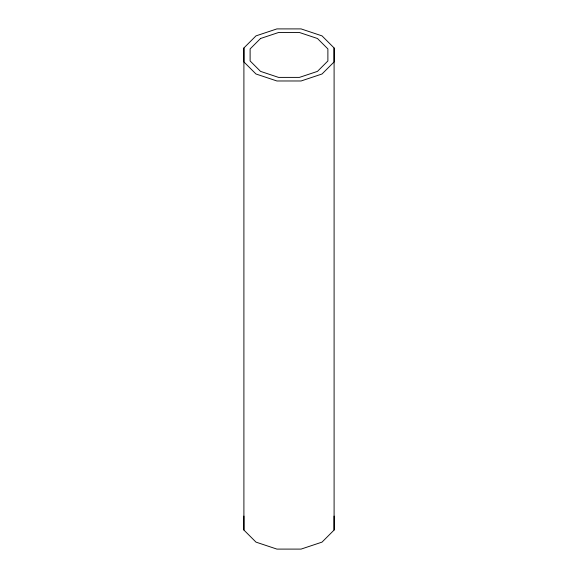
<?xml version="1.0" encoding="UTF-8"?>
<svg xmlns="http://www.w3.org/2000/svg" width="578" height="578" viewBox="0 0 578 578"><rect width="100%" height="100%" fill="white"/><g stroke="black" fill="none" stroke-linecap="round" stroke-linejoin="round"><path stroke-width="0.87" d="M334.098 516.082L334.098 530.04L322.018 542.121L301.087 549.1L276.913 549.1L255.982 542.121L243.902 530.04L243.902 516.082M243.902 47.96L243.902 61.918L255.982 73.998L276.913 80.978L301.087 80.978L322.018 73.998L334.098 61.918L334.098 47.96L322.018 35.879L301.087 28.9L276.913 28.9L255.982 35.879L243.902 47.96L243.902 530.04M334.098 47.96L334.098 530.04M260.534 38.502L250.115 48.92L250.115 60.957L260.534 71.376L278.582 77.394L299.418 77.394L317.466 71.376L327.885 60.957L327.885 48.92L317.466 38.502L299.418 32.491L278.582 32.491L260.534 38.502"/></g></svg>
